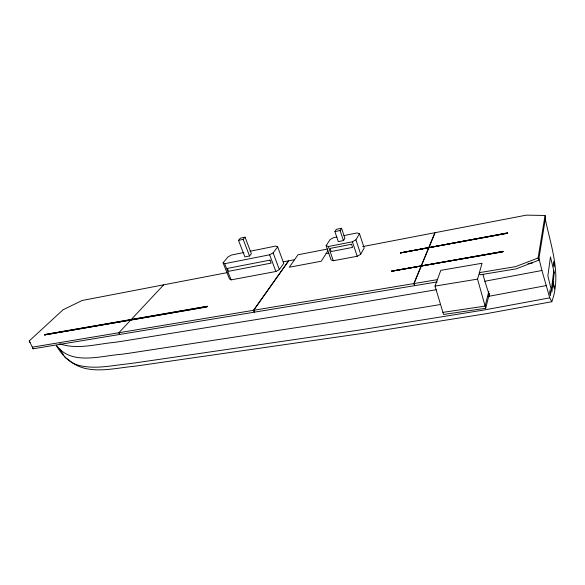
<?xml version="1.0" encoding="UTF-8"?>
<svg xmlns="http://www.w3.org/2000/svg" width="585" height="585" viewBox="0 0 585 585"><rect width="100%" height="100%" fill="white"/><g stroke="black" fill="none" stroke-linecap="round" stroke-linejoin="round"><path stroke-width="0.88" d="M551.348 290.006L553.776 270.665M545.044 215.463L538.09 258L515.59 266.621L479.386 272.654L479.992 274.84L516.167 268.859L538.646 260.245L545.542 217.54L545.044 215.463L526.346 215.148L435.094 232.684L414.085 283.535L414.736 285.641L437.119 281.941M502.859 251.85L502.91 251.36L391.731 271.206L502.859 251.85L502.91 251.36M507.385 233.327L507.429 232.874L400.345 252.954L507.385 233.327L507.429 232.874M485.704 308.258L477.55 279.125L482.047 263.265L440.797 270.328L435.013 286.08L443.562 314.474L485.704 308.258L489.433 293.399M488.848 291.286L485.097 306.101L442.925 312.368M294.577 259.681L288.727 260.8L253.714 310.269L254.46 312.163L414.509 285.677L413.851 283.579L434.882 232.72L362.663 246.599M391.774 271.338L391.891 270.862M400.389 253.086L400.491 252.64M68.123 359.38C85.622 375.833 111.75 368.521 132.868 366.415A292.924 86.865 -20.4 0 0 145.424 364.711L363.351 333.282L486.91 313.582L551.809 301.721C561.724 274.679 550.836 245.875 545.3 219.053M336.989 236.962L333.494 237.664L330.057 239.594L326.13 245.663L331.037 259.835L333.296 260.742L357.223 256.259L360.696 254.256L364.192 248.003L359.49 233.715L357.091 232.94L343.98 235.565M326.13 245.663L328.375 246.512L352.397 241.802L355.907 239.806L359.49 233.715M343.461 240.581L344.887 238.263L341.523 228.267L336.375 229.32L334.905 231.594L338.305 241.605L343.461 240.581L340.068 230.541L341.523 228.267M327.834 250.906L321.275 261.217L289.304 267.243L297.992 254.775L327.454 249.042M253.524 310.299L254.263 312.193L119.852 334.437L119.055 332.711L253.524 310.299L288.551 260.837L283.198 261.868M243.908 252.501L231.521 255.009L228.106 256.859L223.053 262.811L229.474 278.928L231.112 279.879L275.886 271.498L279.345 269.553L283.754 263.382L277.656 246.87L275.762 246.058L250.102 251.25M223.053 262.811L224.669 263.689L269.627 254.797L273.122 252.866L277.656 246.87M249.539 255.981L251.367 253.707L245.027 237.166L240.398 238.146L238.505 240.355L244.91 256.903L249.539 255.981L243.155 239.375L245.027 237.166M44.701 334.927L206.783 306.789L207.207 306.262L206.856 306.971L44.701 334.927L45.235 334.423L207.207 306.262M118.887 332.741L119.691 334.466L33.14 348.792L32.314 347.168L118.887 332.741L163.705 284.822L227.017 272.661M44.782 335.088L45.316 334.583L207.28 306.438M33.14 348.792L29.25 340.938L63.07 309.772L82.119 300.493L163.551 284.851M238.505 240.355L243.155 239.375M334.905 231.594L340.068 230.541M326.108 253.619L328.785 253.108M482.976 274.409L484.87 281.246L541.937 270.489L549.754 297.86L551.809 301.721M488 296.456L546.119 285.604M549.754 297.86L484.234 309.97L359.629 330.035L140.385 362.137A258.658 78.054 -20.8 0 1 127.786 363.855C111.355 365.559 94.309 369.654 77.959 365.128C68.196 362.152 61.535 354.181 56.416 345.772M400.535 252.771L507.466 233.013M400.345 252.954L507.349 233.188M391.935 271.001L502.946 251.506M391.731 271.206L502.822 251.704M436.278 289.714L342.81 305.597L126.791 340.499A235.982 67.407 -21.2 0 1 114.112 342.415C96.32 344.082 77.22 349.888 59.685 343.797M527.97 263.652L532.423 262.906M253.714 310.269L413.851 283.579M414.085 283.535L437.375 279.652M440.585 304.507L348.733 319.607L133.848 352.506A244.501 72.262 -21 0 1 121.205 354.313C100.62 355.804 71.107 365.757 56.474 345.318M435.013 286.08L477.55 279.125M68.445 359.782L65.315 357.552L64.357 356.119M63.407 354.678L59.655 348.879M29.25 340.938L30.054 342.517M224.669 263.689L231.112 279.879M269.627 254.797L275.886 271.498M273.122 252.866L279.345 269.553M328.375 246.512L333.296 260.742M352.397 241.802L357.223 256.259M355.907 239.806L360.696 254.256M484.87 281.246L489.616 296.156M538.946 258.416L541.937 270.489M538.09 258L538.646 260.245M553.154 281.67L554.536 288.946L553.022 282.752M554.266 272.705L551.867 292.112L547.874 275.871L550.456 256.969L554.266 272.705M550.748 292.683L550.368 295.725L549.666 292.88L550.054 289.853L550.748 292.683M554.339 264.215L553.995 266.914L553.337 264.201L553.681 261.517L554.339 264.215M270.007 260.12L227.411 268.413L228.567 271.316L271.126 263.111L270.007 260.12M351.541 244.252L330.108 248.42L331.183 251.535L352.594 247.404L351.541 244.252"/></g></svg>
